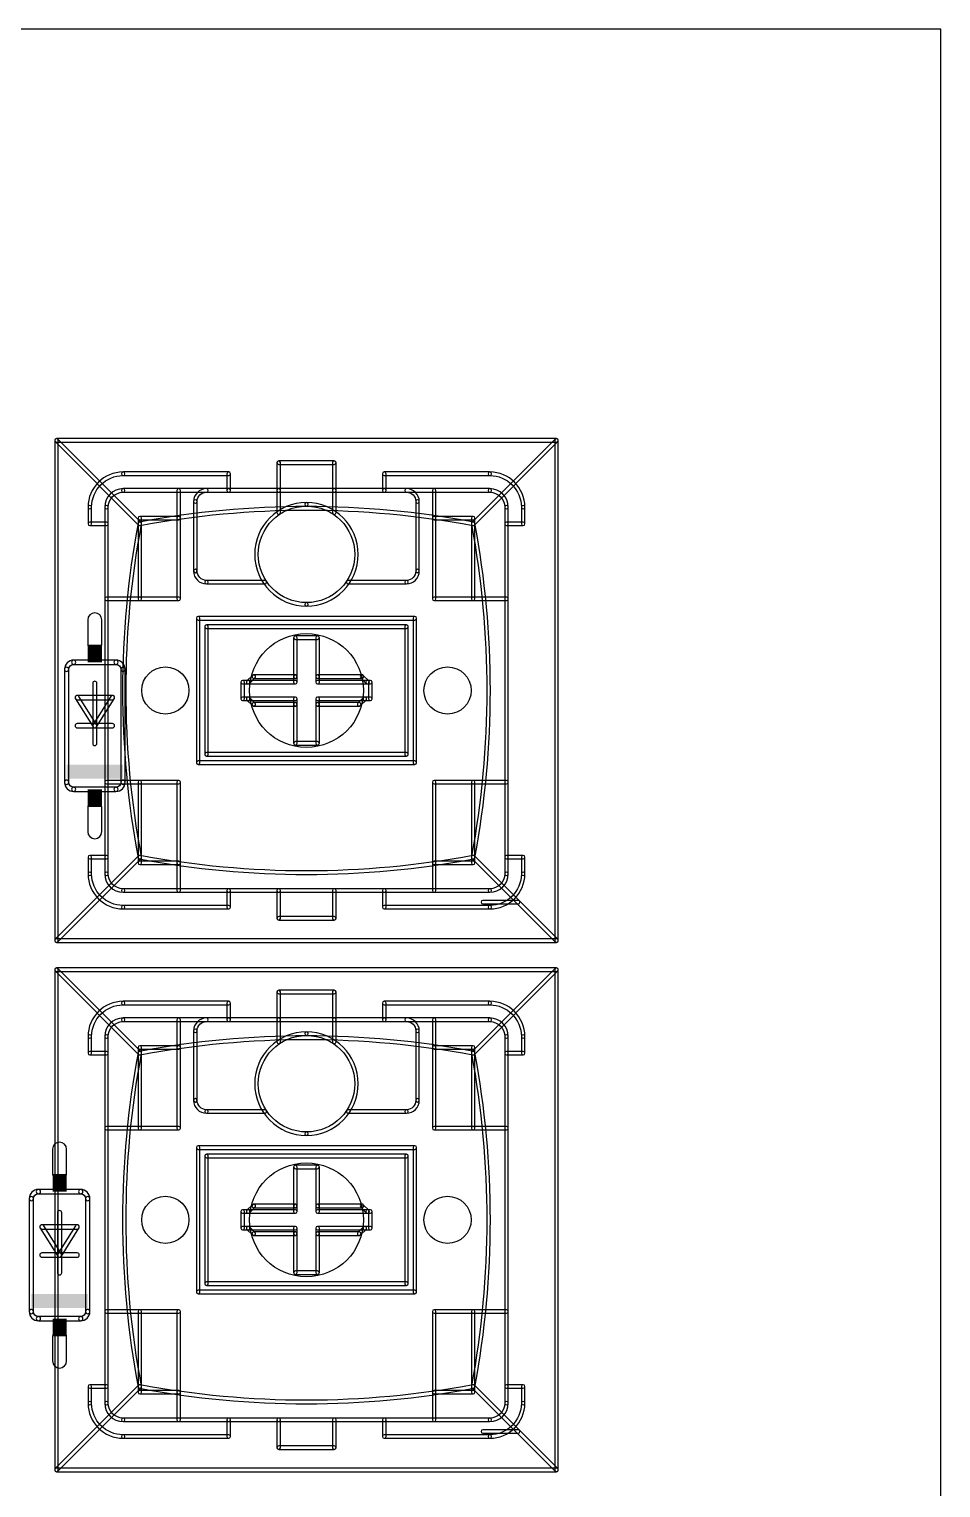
# Model space of a CAD drawing. Extents: x 0 to 160, y 0 to 100.
# Drawn here: x 127.2 to 160, y 47.5 to 100 of the extents above; entities that cross this region are included whole.
import ezdxf

# ---------------------------------------------------------------- set-up
doc = ezdxf.new("R2010")
doc.units = 0
for name, color, linetype in [('20', 7, 'CONTINUOUS'), ('21', 253, 'CONTINUOUS'), ('51', 253, 'CONTINUOUS')]:
    doc.layers.add(name, color=color, linetype=linetype)

# ---------------------------------------------------------------- blocks, each defined once
blk = doc.blocks.new('RECT')
blk.add_solid([(-0.5, -0.5), (0.5, -0.5), (-0.5, 0.5), (0.5, 0.5)])

msp = doc.modelspace()

# ---------------------------------------------------------------- linework, layer by layer
at = {"layer": '20'}
for p, q in [((160, 100), (0, 100)), ((160, 0), (160, 100))]:
    msp.add_line(p, q, dxfattribs=at)
for centre, radius in [((137.16, 76.2), 2.05), ((132.08, 76.2), 0.85), ((142.24, 76.2), 0.85), ((137.16, 57.15), 2.05), ((132.08, 57.15), 0.85), ((142.24, 57.15), 0.85)]:
    msp.add_circle(centre, radius, dxfattribs=at)
at = {"layer": '21'}
for points in [[(128.16, 85.1365), (146.16, 85.1365, 1), (146.16, 85.2635), (128.16, 85.2635, 1)], [(128.2235, 67.2), (128.2235, 85.2, 1), (128.0965, 85.2), (128.0965, 67.2, 1)], [(146.0965, 85.2), (146.0965, 67.2, 1), (146.2235, 67.2), (146.2235, 85.2, 1)], [(130.56, 83.9365, 1), (130.56, 84.0635, 0.4142), (129.2965, 82.8, 1), (129.4235, 82.8, -0.4142)], [(130.56, 83.9365), (134.36, 83.9365, 1), (134.36, 84.0635), (130.56, 84.0635, 1)], [(134.4235, 83.4), (134.4235, 84, 1), (134.2965, 84), (134.2965, 83.4, 1)], [(136.16, 84.3365), (138.16, 84.3365, 1), (138.16, 84.4635), (136.16, 84.4635, 1)], [(136.2235, 83.4), (136.2235, 84.4, 1), (136.0965, 84.4), (136.0965, 83.4, 1)], [(138.2235, 83.4), (138.2235, 84.4, 1), (138.0965, 84.4), (138.0965, 83.4, 1)], [(139.96, 83.9365), (143.76, 83.9365, 1), (143.76, 84.0635), (139.96, 84.0635, 1)], [(140.0235, 83.4), (140.0235, 84, 1), (139.8965, 84), (139.8965, 83.4, 1)], [(144.8965, 82.8, 1), (145.0235, 82.8, 0.4142), (143.76, 84.0635, 1), (143.76, 83.9365, -0.4142)], [(130.56, 83.3365, 1), (130.56, 83.4635, 0.4142), (129.8965, 82.8, 1), (130.0235, 82.8, -0.4142)], [(130.56, 83.3365), (134.36, 83.3365, 1), (134.36, 83.4635), (130.56, 83.4635, 1)], [(132.4965, 83.4), (132.4965, 82.4, 1), (132.6235, 82.4), (132.6235, 83.4, 1)], [(133.56, 83.3365, 1), (133.56, 83.4635, 0.4142), (133.0965, 83, 1), (133.2235, 83, -0.4142)], [(133.2235, 80.5), (133.2235, 83, 1), (133.0965, 83), (133.0965, 80.5, 1)], [(134.36, 83.3365), (136.16, 83.3365, 1), (136.16, 83.4635), (134.36, 83.4635, 1)], [(137.16, 82.8365, 1), (137.16, 82.9635, 1), (137.16, 79.2365, 1), (137.16, 79.3635, -1)], [(136.16, 83.3365), (138.16, 83.3365, 1), (138.16, 83.4635), (136.16, 83.4635, 1)], [(136.2235, 82.6), (136.2235, 83.4, 1), (136.0965, 83.4), (136.0965, 82.6, 1)], [(137.16, 79.3635, 1), (137.16, 79.2365, 1), (137.16, 82.9635, 1), (137.16, 82.8365, -1)], [(138.16, 83.3365), (139.96, 83.3365, 1), (139.96, 83.4635), (138.16, 83.4635, 1)], [(138.0965, 83.4), (138.0965, 82.6, 1), (138.2235, 82.6), (138.2235, 83.4, 1)], [(139.96, 83.3365), (143.76, 83.3365, 1), (143.76, 83.4635), (139.96, 83.4635, 1)], [(141.0965, 83, 1), (141.2235, 83, 0.4142), (140.76, 83.4635, 1), (140.76, 83.3365, -0.4142)], [(141.2235, 80.5), (141.2235, 83, 1), (141.0965, 83), (141.0965, 80.5, 1)], [(141.6965, 83.4), (141.6965, 82.4, 1), (141.8235, 82.4), (141.8235, 83.4, 1)], [(144.2965, 82.8, 1), (144.4235, 82.8, 0.4142), (143.76, 83.4635, 1), (143.76, 83.3365, -0.4142)], [(129.4235, 82.2), (129.4235, 82.8, 1), (129.2965, 82.8), (129.2965, 82.2, 1)], [(130.0235, 82.2), (130.0235, 82.8, 1), (129.8965, 82.8), (129.8965, 82.2, 1)], [(131.0965, 82.4), (131.0965, 79.5, 1), (131.2235, 79.5), (131.2235, 82.4, 1)], [(132.56, 82.4635), (131.16, 82.4635, 1), (131.16, 82.3365), (132.56, 82.3365, 1)], [(132.4965, 82.4), (132.4965, 79.5, 1), (132.6235, 79.5), (132.6235, 82.4, 1)], [(141.6965, 82.4), (141.6965, 79.5, 1), (141.8235, 79.5), (141.8235, 82.4, 1)], [(143.16, 82.4635), (141.76, 82.4635, 1), (141.76, 82.3365), (143.16, 82.3365, 1)], [(143.0965, 82.4), (143.0965, 79.5, 1), (143.2235, 79.5), (143.2235, 82.4, 1)], [(144.2965, 82.8), (144.2965, 82.2, 1), (144.4235, 82.2), (144.4235, 82.8, 1)], [(144.8965, 82.8), (144.8965, 82.2, 1), (145.0235, 82.2), (145.0235, 82.8, 1)], [(129.96, 82.2635), (129.36, 82.2635, 1), (129.36, 82.1365), (129.96, 82.1365, 1)], [(130.0235, 70.2), (130.0235, 82.2, 1), (129.8965, 82.2), (129.8965, 70.2, 1)], [(144.2965, 82.2), (144.2965, 70.2, 1), (144.4235, 70.2), (144.4235, 82.2, 1)], [(144.36, 82.1365), (144.96, 82.1365, 1), (144.96, 82.2635), (144.36, 82.2635, 1)], [(133.2235, 80.5, 1), (133.0965, 80.5, 0.4142), (133.56, 80.0365, 1), (133.56, 80.1635, -0.4142)], [(140.76, 80.1635, 1), (140.76, 80.0365, 0.4142), (141.2235, 80.5, 1), (141.0965, 80.5, -0.4142)], [(133.56, 80.0365), (135.66, 80.0365, 1), (135.66, 80.1635), (133.56, 80.1635, 1)], [(138.66, 80.0365), (140.76, 80.0365, 1), (140.76, 80.1635), (138.66, 80.1635, 1)], [(131.16, 79.5635), (129.96, 79.5635, 1), (129.96, 79.4365), (131.16, 79.4365, 1)], [(132.56, 79.5635), (131.16, 79.5635, 1), (131.16, 79.4365), (132.56, 79.4365, 1)], [(143.16, 79.5635), (141.76, 79.5635, 1), (141.76, 79.4365), (143.16, 79.4365, 1)], [(144.36, 79.5635), (143.16, 79.5635, 1), (143.16, 79.4365), (144.36, 79.4365, 1)], [(133.3235, 73.6), (133.3235, 78.8, 1), (133.1965, 78.8), (133.1965, 73.6, 1)], [(133.26, 78.7365), (141.06, 78.7365, 1), (141.06, 78.8635), (133.26, 78.8635, 1)], [(140.9965, 78.8), (140.9965, 73.6, 1), (141.1235, 73.6), (141.1235, 78.8, 1)], [(133.6235, 73.9), (133.6235, 78.5, 1), (133.4965, 78.5), (133.4965, 73.9, 1)], [(133.56, 78.4365), (140.76, 78.4365, 1), (140.76, 78.5635), (133.56, 78.5635, 1)], [(140.6965, 78.5), (140.6965, 73.9, 1), (140.8235, 73.9), (140.8235, 78.5, 1)], [(136.8235, 76.7), (136.8235, 78.1, 1), (136.6965, 78.1), (136.6965, 76.7, 1)], [(136.76, 78.0365), (137.56, 78.0365, 1), (137.56, 78.1635), (136.76, 78.1635, 1)], [(137.4965, 78.1), (137.4965, 76.7, 1), (137.6235, 76.7), (137.6235, 78.1, 1)], [(128.778, 77.1398, 1), (128.778, 77.2922, 0.4142), (128.4478, 76.962, 1), (128.6002, 76.962, -0.4142)], [(128.778, 77.1398), (130.302, 77.1398, 1), (130.302, 77.2922), (128.778, 77.2922, 1)], [(130.4798, 76.962, 1), (130.6322, 76.962, 0.4142), (130.302, 77.2922, 1), (130.302, 77.1398, -0.4142)], [(128.6002, 72.898), (128.6002, 76.962, 1), (128.4478, 76.962), (128.4478, 72.898, 1)], [(130.6322, 72.898), (130.6322, 76.962, 1), (130.4798, 76.962), (130.4798, 72.898, 1)], [(135.2151, 76.7449), (135.0151, 76.5449, 1), (135.1049, 76.4551), (135.3049, 76.6551, 1)], [(136.76, 76.7635), (135.26, 76.7635, 1), (135.26, 76.6365), (136.76, 76.6365, 1)], [(136.8235, 76.5), (136.8235, 76.7, 1), (136.6965, 76.7), (136.6965, 76.5, 1)], [(137.4965, 76.7), (137.4965, 76.5, 1), (137.6235, 76.5), (137.6235, 76.7, 1)], [(139.16, 76.7635), (137.56, 76.7635, 1), (137.56, 76.6365), (139.16, 76.6365, 1)], [(139.4049, 76.5449), (139.2049, 76.7449, 1), (139.1151, 76.6551), (139.3151, 76.4551, 1)], [(129.6162, 74.93), (129.6162, 76.454, 1), (129.4638, 76.454), (129.4638, 74.93, 1)], [(134.9235, 75.9), (134.9235, 76.5, 1), (134.7965, 76.5), (134.7965, 75.9, 1)], [(134.86, 76.4365), (135.06, 76.4365, 1), (135.06, 76.5635), (134.86, 76.5635, 1)], [(135.06, 76.4365), (136.76, 76.4365, 1), (136.76, 76.5635), (135.06, 76.5635, 1)], [(137.56, 76.4365), (139.36, 76.4365, 1), (139.36, 76.5635), (137.56, 76.5635, 1)], [(139.46, 76.5635), (139.36, 76.5635, 1), (139.36, 76.4365), (139.46, 76.4365, 1)], [(139.3965, 76.5), (139.3965, 75.9, 1), (139.5235, 75.9), (139.5235, 76.5, 1)], [(128.905, 75.8698), (130.175, 75.8698, 1), (130.175, 76.0222), (128.905, 76.0222, 1)], [(129.6046, 74.9704), (128.9696, 75.9864, 1), (128.8404, 75.9056), (129.4754, 74.8896, 1)], [(130.1104, 75.9864), (129.4754, 74.9704, 1), (129.6046, 74.8896), (130.2396, 75.9056, 1)], [(135.06, 75.9635), (134.86, 75.9635, 1), (134.86, 75.8365), (135.06, 75.8365, 1)], [(136.76, 75.9635), (135.06, 75.9635, 1), (135.06, 75.8365), (136.76, 75.8365, 1)], [(135.0151, 75.8551), (135.2151, 75.6551, 1), (135.3049, 75.7449), (135.1049, 75.9449, 1)], [(136.76, 75.7635), (135.26, 75.7635, 1), (135.26, 75.6365), (136.76, 75.6365, 1)], [(136.8235, 75.7), (136.8235, 75.9, 1), (136.6965, 75.9), (136.6965, 75.7, 1)], [(136.8235, 74.3), (136.8235, 75.7, 1), (136.6965, 75.7), (136.6965, 74.3, 1)], [(139.26, 75.9635), (137.56, 75.9635, 1), (137.56, 75.8365), (139.26, 75.8365, 1)], [(137.4965, 75.9), (137.4965, 75.7, 1), (137.6235, 75.7), (137.6235, 75.9, 1)], [(137.4965, 75.7), (137.4965, 74.3, 1), (137.6235, 74.3), (137.6235, 75.7, 1)], [(139.06, 75.7635), (137.56, 75.7635, 1), (137.56, 75.6365), (139.06, 75.6365, 1)], [(139.2151, 75.9449), (139.0151, 75.7449, 1), (139.1049, 75.6551), (139.3049, 75.8551, 1)], [(139.46, 75.9635), (139.26, 75.9635, 1), (139.26, 75.8365), (139.46, 75.8365, 1)], [(128.905, 74.8538), (129.54, 74.8538, 1), (129.54, 75.0062), (128.905, 75.0062, 1)], [(129.6162, 74.295), (129.6162, 74.93, 1), (129.4638, 74.93), (129.4638, 74.295, 1)], [(129.54, 74.8538), (130.175, 74.8538, 1), (130.175, 75.0062), (129.54, 75.0062, 1)], [(137.56, 74.3635), (136.76, 74.3635, 1), (136.76, 74.2365), (137.56, 74.2365, 1)], [(141.06, 73.6635), (133.26, 73.6635, 1), (133.26, 73.5365), (141.06, 73.5365, 1)], [(140.76, 73.9635), (133.56, 73.9635, 1), (133.56, 73.8365), (140.76, 73.8365, 1)], [(128.6002, 72.898, 1), (128.4478, 72.898, 0.4142), (128.778, 72.5678, 1), (128.778, 72.7202, -0.4142)], [(130.302, 72.7202, 1), (130.302, 72.5678, 0.4142), (130.6322, 72.898, 1), (130.4798, 72.898, -0.4142)], [(128.778, 72.5678), (130.302, 72.5678, 1), (130.302, 72.7202), (128.778, 72.7202, 1)], [(131.16, 72.9635), (129.96, 72.9635, 1), (129.96, 72.8365), (131.16, 72.8365, 1)], [(132.56, 72.9635), (131.16, 72.9635, 1), (131.16, 72.8365), (132.56, 72.8365, 1)], [(131.0965, 72.9), (131.0965, 70, 1), (131.2235, 70), (131.2235, 72.9, 1)], [(132.4965, 72.9), (132.4965, 70, 1), (132.6235, 70), (132.6235, 72.9, 1)], [(143.16, 72.9635), (141.76, 72.9635, 1), (141.76, 72.8365), (143.16, 72.8365, 1)], [(141.6965, 72.9), (141.6965, 70, 1), (141.8235, 70), (141.8235, 72.9, 1)], [(144.36, 72.9635), (143.16, 72.9635, 1), (143.16, 72.8365), (144.36, 72.8365, 1)], [(143.0965, 72.9), (143.0965, 70, 1), (143.2235, 70), (143.2235, 72.9, 1)], [(129.4235, 69.6), (129.4235, 70.2, 1), (129.2965, 70.2), (129.2965, 69.6, 1)], [(129.96, 70.2635), (129.36, 70.2635, 1), (129.36, 70.1365), (129.96, 70.1365, 1)], [(130.0235, 69.6), (130.0235, 70.2, 1), (129.8965, 70.2), (129.8965, 69.6, 1)], [(132.56, 70.0635), (131.16, 70.0635, 1), (131.16, 69.9365), (132.56, 69.9365, 1)], [(132.4965, 70), (132.4965, 69, 1), (132.6235, 69), (132.6235, 70, 1)], [(141.6965, 70), (141.6965, 69, 1), (141.8235, 69), (141.8235, 70, 1)], [(143.16, 70.0635), (141.76, 70.0635, 1), (141.76, 69.9365), (143.16, 69.9365, 1)], [(144.2965, 70.2), (144.2965, 69.6, 1), (144.4235, 69.6), (144.4235, 70.2, 1)], [(144.36, 70.1365), (144.96, 70.1365, 1), (144.96, 70.2635), (144.36, 70.2635, 1)], [(144.8965, 70.2), (144.8965, 69.6, 1), (145.0235, 69.6), (145.0235, 70.2, 1)], [(129.4235, 69.6, 1), (129.2965, 69.6, 0.4142), (130.56, 68.3365, 1), (130.56, 68.4635, -0.4142)], [(130.0235, 69.6, 1), (129.8965, 69.6, 0.4142), (130.56, 68.9365, 1), (130.56, 69.0635, -0.4142)], [(143.76, 68.4635, 1), (143.76, 68.3365, 0.4142), (145.0235, 69.6, 1), (144.8965, 69.6, -0.4142)], [(143.76, 69.0635, 1), (143.76, 68.9365, 0.4142), (144.4235, 69.6, 1), (144.2965, 69.6, -0.4142)], [(134.36, 69.0635), (130.56, 69.0635, 1), (130.56, 68.9365), (134.36, 68.9365, 1)], [(136.16, 69.0635), (134.36, 69.0635, 1), (134.36, 68.9365), (136.16, 68.9365, 1)], [(134.4235, 68.4), (134.4235, 69, 1), (134.2965, 69), (134.2965, 68.4, 1)], [(139.96, 69.0635), (136.16, 69.0635, 1), (136.16, 68.9365), (139.96, 68.9365, 1)], [(136.2235, 68), (136.2235, 69, 1), (136.0965, 69), (136.0965, 68, 1)], [(138.2235, 68), (138.2235, 69, 1), (138.0965, 69), (138.0965, 68, 1)], [(143.76, 69.0635), (139.96, 69.0635, 1), (139.96, 68.9365), (143.76, 68.9365, 1)], [(140.0235, 68.4), (140.0235, 69, 1), (139.8965, 69), (139.8965, 68.4, 1)], [(134.36, 68.4635), (130.56, 68.4635, 1), (130.56, 68.3365), (134.36, 68.3365, 1)], [(143.76, 68.4635), (139.96, 68.4635, 1), (139.96, 68.3365), (143.76, 68.3365, 1)], [(143.51, 68.5165), (144.78, 68.5165, 1), (144.78, 68.6435), (143.51, 68.6435, 1)], [(136.16, 67.9365), (138.16, 67.9365, 1), (138.16, 68.0635), (136.16, 68.0635, 1)], [(146.16, 67.2635), (128.16, 67.2635, 1), (128.16, 67.1365), (146.16, 67.1365, 1)], [(128.16, 66.0865), (146.16, 66.0865, 1), (146.16, 66.2135), (128.16, 66.2135, 1)], [(128.2235, 48.15), (128.2235, 66.15, 1), (128.0965, 66.15), (128.0965, 48.15, 1)], [(146.0965, 66.15), (146.0965, 48.15, 1), (146.2235, 48.15), (146.2235, 66.15, 1)], [(136.16, 65.2865), (138.16, 65.2865, 1), (138.16, 65.4135), (136.16, 65.4135, 1)], [(136.2235, 64.35), (136.2235, 65.35, 1), (136.0965, 65.35), (136.0965, 64.35, 1)], [(138.2235, 64.35), (138.2235, 65.35, 1), (138.0965, 65.35), (138.0965, 64.35, 1)], [(130.56, 64.8865, 1), (130.56, 65.0135, 0.4142), (129.2965, 63.75, 1), (129.4235, 63.75, -0.4142)], [(130.56, 64.8865), (134.36, 64.8865, 1), (134.36, 65.0135), (130.56, 65.0135, 1)], [(134.4235, 64.35), (134.4235, 64.95, 1), (134.2965, 64.95), (134.2965, 64.35, 1)], [(139.96, 64.8865), (143.76, 64.8865, 1), (143.76, 65.0135), (139.96, 65.0135, 1)], [(140.0235, 64.35), (140.0235, 64.95, 1), (139.8965, 64.95), (139.8965, 64.35, 1)], [(144.8965, 63.75, 1), (145.0235, 63.75, 0.4142), (143.76, 65.0135, 1), (143.76, 64.8865, -0.4142)], [(130.56, 64.2865, 1), (130.56, 64.4135, 0.4142), (129.8965, 63.75, 1), (130.0235, 63.75, -0.4142)], [(130.56, 64.2865), (134.36, 64.2865, 1), (134.36, 64.4135), (130.56, 64.4135, 1)], [(132.4965, 64.35), (132.4965, 63.35, 1), (132.6235, 63.35), (132.6235, 64.35, 1)], [(133.56, 64.2865, 1), (133.56, 64.4135, 0.4142), (133.0965, 63.95, 1), (133.2235, 63.95, -0.4142)], [(134.36, 64.2865), (136.16, 64.2865, 1), (136.16, 64.4135), (134.36, 64.4135, 1)], [(136.16, 64.2865), (138.16, 64.2865, 1), (138.16, 64.4135), (136.16, 64.4135, 1)], [(136.2235, 63.55), (136.2235, 64.35, 1), (136.0965, 64.35), (136.0965, 63.55, 1)], [(138.16, 64.2865), (139.96, 64.2865, 1), (139.96, 64.4135), (138.16, 64.4135, 1)], [(138.0965, 64.35), (138.0965, 63.55, 1), (138.2235, 63.55), (138.2235, 64.35, 1)], [(139.96, 64.2865), (143.76, 64.2865, 1), (143.76, 64.4135), (139.96, 64.4135, 1)], [(141.0965, 63.95, 1), (141.2235, 63.95, 0.4142), (140.76, 64.4135, 1), (140.76, 64.2865, -0.4142)], [(141.6965, 64.35), (141.6965, 63.35, 1), (141.8235, 63.35), (141.8235, 64.35, 1)], [(144.2965, 63.75, 1), (144.4235, 63.75, 0.4142), (143.76, 64.4135, 1), (143.76, 64.2865, -0.4142)], [(129.4235, 63.15), (129.4235, 63.75, 1), (129.2965, 63.75), (129.2965, 63.15, 1)], [(130.0235, 63.15), (130.0235, 63.75, 1), (129.8965, 63.75), (129.8965, 63.15, 1)], [(133.2235, 61.45), (133.2235, 63.95, 1), (133.0965, 63.95), (133.0965, 61.45, 1)], [(137.16, 63.7865, 1), (137.16, 63.9135, 1), (137.16, 60.1865, 1), (137.16, 60.3135, -1)], [(137.16, 60.3135, 1), (137.16, 60.1865, 1), (137.16, 63.9135, 1), (137.16, 63.7865, -1)], [(141.2235, 61.45), (141.2235, 63.95, 1), (141.0965, 63.95), (141.0965, 61.45, 1)], [(144.2965, 63.75), (144.2965, 63.15, 1), (144.4235, 63.15), (144.4235, 63.75, 1)], [(144.8965, 63.75), (144.8965, 63.15, 1), (145.0235, 63.15), (145.0235, 63.75, 1)], [(129.96, 63.2135), (129.36, 63.2135, 1), (129.36, 63.0865), (129.96, 63.0865, 1)], [(130.0235, 51.15), (130.0235, 63.15, 1), (129.8965, 63.15), (129.8965, 51.15, 1)], [(131.0965, 63.35), (131.0965, 60.45, 1), (131.2235, 60.45), (131.2235, 63.35, 1)], [(132.56, 63.4135), (131.16, 63.4135, 1), (131.16, 63.2865), (132.56, 63.2865, 1)], [(132.4965, 63.35), (132.4965, 60.45, 1), (132.6235, 60.45), (132.6235, 63.35, 1)], [(141.6965, 63.35), (141.6965, 60.45, 1), (141.8235, 60.45), (141.8235, 63.35, 1)], [(143.16, 63.4135), (141.76, 63.4135, 1), (141.76, 63.2865), (143.16, 63.2865, 1)], [(143.0965, 63.35), (143.0965, 60.45, 1), (143.2235, 60.45), (143.2235, 63.35, 1)], [(144.2965, 63.15), (144.2965, 51.15, 1), (144.4235, 51.15), (144.4235, 63.15, 1)], [(144.36, 63.0865), (144.96, 63.0865, 1), (144.96, 63.2135), (144.36, 63.2135, 1)], [(133.2235, 61.45, 1), (133.0965, 61.45, 0.4142), (133.56, 60.9865, 1), (133.56, 61.1135, -0.4142)], [(140.76, 61.1135, 1), (140.76, 60.9865, 0.4142), (141.2235, 61.45, 1), (141.0965, 61.45, -0.4142)], [(133.56, 60.9865), (135.66, 60.9865, 1), (135.66, 61.1135), (133.56, 61.1135, 1)], [(138.66, 60.9865), (140.76, 60.9865, 1), (140.76, 61.1135), (138.66, 61.1135, 1)], [(131.16, 60.5135), (129.96, 60.5135, 1), (129.96, 60.3865), (131.16, 60.3865, 1)], [(132.56, 60.5135), (131.16, 60.5135, 1), (131.16, 60.3865), (132.56, 60.3865, 1)], [(143.16, 60.5135), (141.76, 60.5135, 1), (141.76, 60.3865), (143.16, 60.3865, 1)], [(144.36, 60.5135), (143.16, 60.5135, 1), (143.16, 60.3865), (144.36, 60.3865, 1)], [(133.3235, 54.55), (133.3235, 59.75, 1), (133.1965, 59.75), (133.1965, 54.55, 1)], [(133.26, 59.6865), (141.06, 59.6865, 1), (141.06, 59.8135), (133.26, 59.8135, 1)], [(133.6235, 54.85), (133.6235, 59.45, 1), (133.4965, 59.45), (133.4965, 54.85, 1)], [(133.56, 59.3865), (140.76, 59.3865, 1), (140.76, 59.5135), (133.56, 59.5135, 1)], [(140.6965, 59.45), (140.6965, 54.85, 1), (140.8235, 54.85), (140.8235, 59.45, 1)], [(140.9965, 59.75), (140.9965, 54.55, 1), (141.1235, 54.55), (141.1235, 59.75, 1)], [(136.8235, 57.65), (136.8235, 59.05, 1), (136.6965, 59.05), (136.6965, 57.65, 1)], [(136.76, 58.9865), (137.56, 58.9865, 1), (137.56, 59.1135), (136.76, 59.1135, 1)], [(137.4965, 59.05), (137.4965, 57.65, 1), (137.6235, 57.65), (137.6235, 59.05, 1)], [(127.508, 58.0898, 1), (127.508, 58.2422, 0.4142), (127.1778, 57.912, 1), (127.3302, 57.912, -0.4142)], [(127.3302, 53.848), (127.3302, 57.912, 1), (127.1778, 57.912), (127.1778, 53.848, 1)], [(127.508, 58.0898), (129.032, 58.0898, 1), (129.032, 58.2422), (127.508, 58.2422, 1)], [(129.2098, 57.912, 1), (129.3622, 57.912, 0.4142), (129.032, 58.2422, 1), (129.032, 58.0898, -0.4142)], [(129.3622, 53.848), (129.3622, 57.912, 1), (129.2098, 57.912), (129.2098, 53.848, 1)], [(128.3462, 55.88), (128.3462, 57.404, 1), (128.1938, 57.404), (128.1938, 55.88, 1)], [(134.9235, 56.85), (134.9235, 57.45, 1), (134.7965, 57.45), (134.7965, 56.85, 1)], [(134.86, 57.3865), (135.06, 57.3865, 1), (135.06, 57.5135), (134.86, 57.5135, 1)], [(135.2151, 57.6949), (135.0151, 57.4949, 1), (135.1049, 57.4051), (135.3049, 57.6051, 1)], [(135.06, 57.3865), (136.76, 57.3865, 1), (136.76, 57.5135), (135.06, 57.5135, 1)], [(136.76, 57.7135), (135.26, 57.7135, 1), (135.26, 57.5865), (136.76, 57.5865, 1)], [(136.8235, 57.45), (136.8235, 57.65, 1), (136.6965, 57.65), (136.6965, 57.45, 1)], [(137.4965, 57.65), (137.4965, 57.45, 1), (137.6235, 57.45), (137.6235, 57.65, 1)], [(139.16, 57.7135), (137.56, 57.7135, 1), (137.56, 57.5865), (139.16, 57.5865, 1)], [(137.56, 57.3865), (139.36, 57.3865, 1), (139.36, 57.5135), (137.56, 57.5135, 1)], [(139.4049, 57.4949), (139.2049, 57.6949, 1), (139.1151, 57.6051), (139.3151, 57.4051, 1)], [(139.46, 57.5135), (139.36, 57.5135, 1), (139.36, 57.3865), (139.46, 57.3865, 1)], [(139.3965, 57.45), (139.3965, 56.85, 1), (139.5235, 56.85), (139.5235, 57.45, 1)], [(127.635, 56.8198), (128.905, 56.8198, 1), (128.905, 56.9722), (127.635, 56.9722, 1)], [(128.3346, 55.9204), (127.6996, 56.9364, 1), (127.5704, 56.8556), (128.2054, 55.8396, 1)], [(128.8404, 56.9364), (128.2054, 55.9204, 1), (128.3346, 55.8396), (128.9696, 56.8556, 1)], [(135.06, 56.9135), (134.86, 56.9135, 1), (134.86, 56.7865), (135.06, 56.7865, 1)], [(136.76, 56.9135), (135.06, 56.9135, 1), (135.06, 56.7865), (136.76, 56.7865, 1)], [(135.0151, 56.8051), (135.2151, 56.6051, 1), (135.3049, 56.6949), (135.1049, 56.8949, 1)], [(136.76, 56.7135), (135.26, 56.7135, 1), (135.26, 56.5865), (136.76, 56.5865, 1)], [(136.8235, 56.65), (136.8235, 56.85, 1), (136.6965, 56.85), (136.6965, 56.65, 1)], [(136.8235, 55.25), (136.8235, 56.65, 1), (136.6965, 56.65), (136.6965, 55.25, 1)], [(139.26, 56.9135), (137.56, 56.9135, 1), (137.56, 56.7865), (139.26, 56.7865, 1)], [(137.4965, 56.85), (137.4965, 56.65, 1), (137.6235, 56.65), (137.6235, 56.85, 1)], [(137.4965, 56.65), (137.4965, 55.25, 1), (137.6235, 55.25), (137.6235, 56.65, 1)], [(139.06, 56.7135), (137.56, 56.7135, 1), (137.56, 56.5865), (139.06, 56.5865, 1)], [(139.2151, 56.8949), (139.0151, 56.6949, 1), (139.1049, 56.6051), (139.3049, 56.8051, 1)], [(139.46, 56.9135), (139.26, 56.9135, 1), (139.26, 56.7865), (139.46, 56.7865, 1)], [(127.635, 55.8038), (128.27, 55.8038, 1), (128.27, 55.9562), (127.635, 55.9562, 1)], [(128.3462, 55.245), (128.3462, 55.88, 1), (128.1938, 55.88), (128.1938, 55.245, 1)], [(128.27, 55.8038), (128.905, 55.8038, 1), (128.905, 55.9562), (128.27, 55.9562, 1)], [(137.56, 55.3135), (136.76, 55.3135, 1), (136.76, 55.1865), (137.56, 55.1865, 1)], [(141.06, 54.6135), (133.26, 54.6135, 1), (133.26, 54.4865), (141.06, 54.4865, 1)], [(140.76, 54.9135), (133.56, 54.9135, 1), (133.56, 54.7865), (140.76, 54.7865, 1)], [(127.3302, 53.848, 1), (127.1778, 53.848, 0.4142), (127.508, 53.5178, 1), (127.508, 53.6702, -0.4142)], [(127.508, 53.5178), (129.032, 53.5178, 1), (129.032, 53.6702), (127.508, 53.6702, 1)], [(129.032, 53.6702, 1), (129.032, 53.5178, 0.4142), (129.3622, 53.848, 1), (129.2098, 53.848, -0.4142)], [(131.16, 53.9135), (129.96, 53.9135, 1), (129.96, 53.7865), (131.16, 53.7865, 1)], [(132.56, 53.9135), (131.16, 53.9135, 1), (131.16, 53.7865), (132.56, 53.7865, 1)], [(131.0965, 53.85), (131.0965, 50.95, 1), (131.2235, 50.95), (131.2235, 53.85, 1)], [(132.4965, 53.85), (132.4965, 50.95, 1), (132.6235, 50.95), (132.6235, 53.85, 1)], [(143.16, 53.9135), (141.76, 53.9135, 1), (141.76, 53.7865), (143.16, 53.7865, 1)], [(141.6965, 53.85), (141.6965, 50.95, 1), (141.8235, 50.95), (141.8235, 53.85, 1)], [(144.36, 53.9135), (143.16, 53.9135, 1), (143.16, 53.7865), (144.36, 53.7865, 1)], [(143.0965, 53.85), (143.0965, 50.95, 1), (143.2235, 50.95), (143.2235, 53.85, 1)], [(129.4235, 50.55), (129.4235, 51.15, 1), (129.2965, 51.15), (129.2965, 50.55, 1)], [(129.96, 51.2135), (129.36, 51.2135, 1), (129.36, 51.0865), (129.96, 51.0865, 1)], [(130.0235, 50.55), (130.0235, 51.15, 1), (129.8965, 51.15), (129.8965, 50.55, 1)], [(132.56, 51.0135), (131.16, 51.0135, 1), (131.16, 50.8865), (132.56, 50.8865, 1)], [(132.4965, 50.95), (132.4965, 49.95, 1), (132.6235, 49.95), (132.6235, 50.95, 1)], [(141.6965, 50.95), (141.6965, 49.95, 1), (141.8235, 49.95), (141.8235, 50.95, 1)], [(143.16, 51.0135), (141.76, 51.0135, 1), (141.76, 50.8865), (143.16, 50.8865, 1)], [(144.2965, 51.15), (144.2965, 50.55, 1), (144.4235, 50.55), (144.4235, 51.15, 1)], [(144.36, 51.0865), (144.96, 51.0865, 1), (144.96, 51.2135), (144.36, 51.2135, 1)], [(144.8965, 51.15), (144.8965, 50.55, 1), (145.0235, 50.55), (145.0235, 51.15, 1)], [(129.4235, 50.55, 1), (129.2965, 50.55, 0.4142), (130.56, 49.2865, 1), (130.56, 49.4135, -0.4142)], [(130.0235, 50.55, 1), (129.8965, 50.55, 0.4142), (130.56, 49.8865, 1), (130.56, 50.0135, -0.4142)], [(143.76, 49.4135, 1), (143.76, 49.2865, 0.4142), (145.0235, 50.55, 1), (144.8965, 50.55, -0.4142)], [(143.76, 50.0135, 1), (143.76, 49.8865, 0.4142), (144.4235, 50.55, 1), (144.2965, 50.55, -0.4142)], [(134.36, 50.0135), (130.56, 50.0135, 1), (130.56, 49.8865), (134.36, 49.8865, 1)], [(136.16, 50.0135), (134.36, 50.0135, 1), (134.36, 49.8865), (136.16, 49.8865, 1)], [(134.4235, 49.35), (134.4235, 49.95, 1), (134.2965, 49.95), (134.2965, 49.35, 1)], [(139.96, 50.0135), (136.16, 50.0135, 1), (136.16, 49.8865), (139.96, 49.8865, 1)], [(136.2235, 48.95), (136.2235, 49.95, 1), (136.0965, 49.95), (136.0965, 48.95, 1)], [(138.2235, 48.95), (138.2235, 49.95, 1), (138.0965, 49.95), (138.0965, 48.95, 1)], [(143.76, 50.0135), (139.96, 50.0135, 1), (139.96, 49.8865), (143.76, 49.8865, 1)], [(140.0235, 49.35), (140.0235, 49.95, 1), (139.8965, 49.95), (139.8965, 49.35, 1)], [(134.36, 49.4135), (130.56, 49.4135, 1), (130.56, 49.2865), (134.36, 49.2865, 1)], [(143.76, 49.4135), (139.96, 49.4135, 1), (139.96, 49.2865), (143.76, 49.2865, 1)], [(143.51, 49.4665), (144.78, 49.4665, 1), (144.78, 49.5935), (143.51, 49.5935, 1)], [(136.16, 48.8865), (138.16, 48.8865, 1), (138.16, 49.0135), (136.16, 49.0135, 1)], [(146.16, 48.2135), (128.16, 48.2135, 1), (128.16, 48.0865), (146.16, 48.0865, 1)]]:
    msp.add_lwpolyline(points, format="xyb", close=True, dxfattribs=at)
at = {"layer": '51'}
for points in [[(128.1151, 85.1551), (131.1151, 82.1551, 1), (131.2049, 82.2449), (128.2049, 85.2449, 1)], [(143.2049, 82.1551), (146.2049, 85.1551, 1), (146.1151, 85.2449), (143.1151, 82.2449, 1)], [(143.1483, 82.1376, 1), (143.1717, 82.2624, 0.0929), (131.1483, 82.2624, 1), (131.1717, 82.1376, -0.0929)], [(131.2224, 82.1883, 1), (131.0976, 82.2117, 0.0929), (131.0976, 70.1883, 1), (131.2224, 70.2117, -0.0929)], [(143.0976, 70.2117, 1), (143.2224, 70.1883, 0.0929), (143.2224, 82.2117, 1), (143.0976, 82.1883, -0.0929)], [(129.286, 78.74), (129.286, 77.851, 1), (129.794, 77.851), (129.794, 78.74, 1)], [(129.794, 71.12), (129.794, 72.009, 1), (129.286, 72.009), (129.286, 71.12, 1)], [(128.2049, 67.1551), (131.2049, 70.1551, 1), (131.1151, 70.2449), (128.1151, 67.2449, 1)], [(131.1717, 70.2624, 1), (131.1483, 70.1376, 0.0929), (143.1717, 70.1376, 1), (143.1483, 70.2624, -0.0929)], [(143.1151, 70.1551), (146.1151, 67.1551, 1), (146.2049, 67.2449), (143.2049, 70.2449, 1)], [(128.1151, 66.1051), (131.1151, 63.1051, 1), (131.2049, 63.1949), (128.2049, 66.1949, 1)], [(143.2049, 63.1051), (146.2049, 66.1051, 1), (146.1151, 66.1949), (143.1151, 63.1949, 1)], [(143.1483, 63.0876, 1), (143.1717, 63.2124, 0.0929), (131.1483, 63.2124, 1), (131.1717, 63.0876, -0.0929)], [(131.2224, 63.1383, 1), (131.0976, 63.1617, 0.0929), (131.0976, 51.1383, 1), (131.2224, 51.1617, -0.0929)], [(143.0976, 51.1617, 1), (143.2224, 51.1383, 0.0929), (143.2224, 63.1617, 1), (143.0976, 63.1383, -0.0929)], [(128.016, 59.69), (128.016, 58.801, 1), (128.524, 58.801), (128.524, 59.69, 1)], [(128.524, 52.07), (128.524, 52.959, 1), (128.016, 52.959), (128.016, 52.07, 1)], [(128.2049, 48.1051), (131.2049, 51.1051, 1), (131.1151, 51.1949), (128.1151, 48.1949, 1)], [(131.1717, 51.2124, 1), (131.1483, 51.0876, 0.0929), (143.1717, 51.0876, 1), (143.1483, 51.2124, -0.0929)], [(143.1151, 51.1051), (146.1151, 48.1051, 1), (146.2049, 48.1949), (143.2049, 51.1949, 1)]]:
    msp.add_lwpolyline(points, format="xyb", close=True, dxfattribs=at)

# ---------------------------------------------------------------- block references
at = {"layer": '21', "rotation": 90}
for p, xscale, yscale in [((129.54, 77.5335), 0.635, 0.508), ((129.54, 73.279), 0.508, 2.032), ((129.54, 72.3265), 0.635, 0.508), ((128.27, 58.4835), 0.635, 0.508), ((128.27, 54.229), 0.508, 2.032), ((128.27, 53.2765), 0.635, 0.508)]:
    msp.add_blockref('RECT', p, dxfattribs=dict(at, xscale=xscale, yscale=yscale))

doc.saveas('drawing.dxf')
